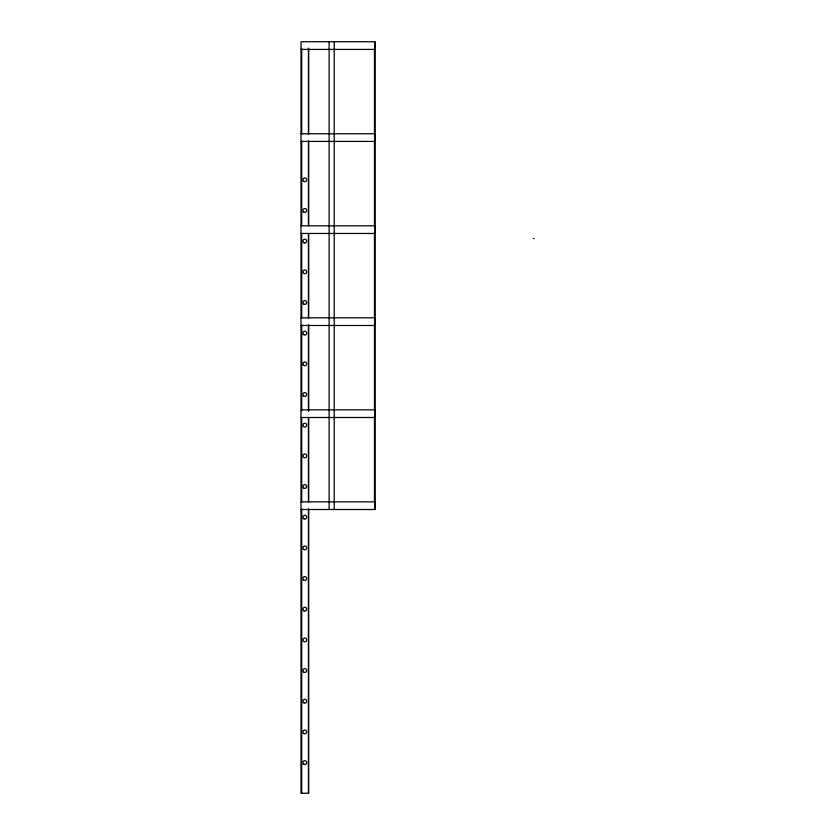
<?xml version="1.0" encoding="UTF-8"?>
<svg xmlns="http://www.w3.org/2000/svg" width="835" height="835" viewBox="0 0 835 835"><rect width="100%" height="100%" fill="white"/><g stroke="black" fill="none" stroke-linecap="round" stroke-linejoin="round"><path stroke-width="1.25" d="M300.997 49.422L375.051 49.422M300.997 133.767L375.051 133.767M300.997 141.439L375.124 141.439M300.997 225.794L375.051 225.794M300.997 233.456L375.124 233.456M533.367 238.518L534.003 238.518M300.997 317.811L375.051 317.811M300.997 325.483L375.124 325.483M300.997 409.828L375.051 409.828M300.997 417.5L375.124 417.5M300.997 501.856L375.051 501.856M300.997 509.517L375.124 509.517L375.124 41.75L300.997 41.75L300.997 793.25L308.658 793.25L308.658 508.828M374.706 41.75L374.706 49.422M374.706 133.767L374.706 141.439M374.706 225.794L374.706 233.456M374.706 317.811L374.706 325.483M374.706 409.828L374.706 417.5M374.706 501.856L374.706 509.517M374.487 49.422L374.487 133.767M374.487 141.439L374.487 225.794M374.487 233.456L374.487 317.811M374.487 325.483L374.487 409.828M374.487 417.5L374.487 501.856M334.219 41.75L334.219 509.517M329.115 41.75L329.115 509.517M308.658 48.273L308.658 134.383M308.658 140.906L308.658 225.711M308.658 233.539L308.658 318.344M308.658 324.867L308.658 410.977M308.658 417.5L308.658 502.305M308.428 48.273L308.428 134.383M308.428 140.906L308.428 225.711M308.428 233.539L308.428 318.344M308.428 324.867L308.428 410.977M308.428 417.5L308.428 502.305M308.428 508.828L308.428 793.25M301.717 48.273L301.717 134.383M301.717 140.906L301.717 225.711M301.717 233.539L301.717 318.344M301.717 324.867L301.717 410.977M301.717 417.5L301.717 502.305M301.717 508.828L301.717 793.25M303.867 764.234A1.921 1.921 0 0 0 306.748 762.574A1.921 1.921 0 0 0 303.867 760.915A1.921 1.921 0 0 0 303.867 764.234M303.867 733.568A1.921 1.921 0 0 0 306.748 731.898A1.921 1.921 0 0 0 303.867 730.239A1.921 1.921 0 0 0 303.867 733.568M303.867 672.217A1.921 1.921 0 0 0 306.748 670.557A1.921 1.921 0 0 0 303.867 668.898A1.921 1.921 0 0 0 303.867 672.217M303.867 702.893A1.921 1.921 0 0 0 306.748 701.233A1.921 1.921 0 0 0 303.867 699.573A1.921 1.921 0 0 0 303.867 702.893M303.867 580.2A1.921 1.921 0 0 0 306.748 578.54A1.921 1.921 0 0 0 303.867 576.881A1.921 1.921 0 0 0 303.867 580.2M303.867 549.524A1.921 1.921 0 0 0 306.748 547.864A1.921 1.921 0 0 0 303.867 546.205A1.921 1.921 0 0 0 303.867 549.524M303.867 610.865A1.921 1.921 0 0 0 306.748 609.206A1.921 1.921 0 0 0 303.867 607.546A1.921 1.921 0 0 0 303.867 610.865M303.867 641.541A1.921 1.921 0 0 0 306.748 639.881A1.921 1.921 0 0 0 303.867 638.222A1.921 1.921 0 0 0 303.867 641.541M303.867 273.462A1.921 1.921 0 0 0 306.748 271.803A1.921 1.921 0 0 0 303.867 270.143A1.921 1.921 0 0 0 303.867 273.462M303.867 242.787A1.921 1.921 0 0 0 306.748 241.127A1.921 1.921 0 0 0 303.867 239.468A1.921 1.921 0 0 0 303.867 242.787M303.867 181.446A1.921 1.921 0 0 0 306.748 179.775A1.921 1.921 0 0 0 303.867 178.116A1.921 1.921 0 0 0 303.867 181.446M303.867 212.111A1.921 1.921 0 0 0 306.748 210.451A1.921 1.921 0 0 0 303.867 208.792A1.921 1.921 0 0 0 303.867 212.111M303.867 396.155A1.921 1.921 0 0 0 306.748 394.496A1.921 1.921 0 0 0 303.867 392.836A1.921 1.921 0 0 0 303.867 396.155M303.47 365.177A1.921 1.921 0 0 0 306.685 364.321A1.921 1.921 0 0 0 304.337 361.972A1.921 1.921 0 0 0 303.47 365.177M303.867 304.138A1.921 1.921 0 0 0 306.748 302.479A1.921 1.921 0 0 0 303.867 300.819A1.921 1.921 0 0 0 303.867 304.138M303.867 334.804A1.921 1.921 0 0 0 306.748 333.144A1.921 1.921 0 0 0 303.867 331.485A1.921 1.921 0 0 0 303.867 334.804M303.867 457.507A1.921 1.921 0 0 0 306.748 455.837A1.921 1.921 0 0 0 303.867 454.177A1.921 1.921 0 0 0 303.867 457.507M303.47 426.528A1.921 1.921 0 0 0 306.685 425.662A1.921 1.921 0 0 0 304.337 423.314A1.921 1.921 0 0 0 303.47 426.528M303.867 488.172A1.921 1.921 0 0 0 306.748 486.513A1.921 1.921 0 0 0 303.867 484.853A1.921 1.921 0 0 0 303.867 488.172M303.867 518.848A1.921 1.921 0 0 0 306.748 517.189A1.921 1.921 0 0 0 303.867 515.529A1.921 1.921 0 0 0 303.867 518.848"/></g></svg>
